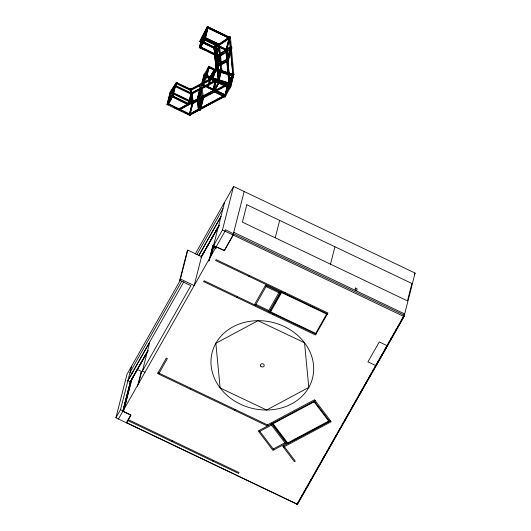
<?xml version="1.0" encoding="UTF-8"?>
<svg xmlns="http://www.w3.org/2000/svg" width="531" height="531" viewBox="0 0 531 531"><rect width="100%" height="100%" fill="white"/><g stroke="black" fill="none" stroke-linecap="round" stroke-linejoin="round"><path stroke-width="0.8" d="M190.277 89.805L190.217 90.277L176.843 83.891L176.989 83.467M190.49 91.146L190.689 93.244L174.553 85.544L171.911 95.912L167.026 104.527L190.178 115.579L190.689 114.504L198.514 110.335L199.537 110.335L199.483 109.817L200.506 109.817L199.464 98.647M188.405 103.578L190.875 93.602M191.89 93.602L191.837 94.067L200.167 89.633M192.295 102.583L192.235 103.054L170.982 92.905L171.135 92.48M193.231 102.071L193.171 102.543L198.036 99.954M193.364 102.901L193.304 103.366L197.472 101.149M190.045 89.195L190.111 88.763L191.127 88.763L193.324 103.492L192.308 103.499L190.045 89.195L191.067 89.188M192.308 103.499L192.368 103.074M193.324 103.492L193.39 103.067M167.026 104.527L170.212 92.042L176.531 82.312L177.454 82.756L170.982 92.905M167.358 103.771L170.358 92.009L171.281 92.447L168.885 101.859M169.236 99.921L171.048 92.799L170.126 92.361L176.531 82.312M171.739 96.058L174.327 85.903M172.86 95.719L175.25 86.341M215.951 55.609L199.291 47.657L201.933 37.289L217.969 44.79L202.855 37.568L201.674 42.374M199.623 46.901L202.211 36.745L203.134 37.183L201.143 44.996M205.178 39.175L200.214 48.095L205.099 39.48L208.285 26.988L229.538 37.296L207.362 26.55L199.729 41.584L200.652 42.022L201.408 40.548M203.997 39.181L207.004 27.406M199.291 47.657L204.176 39.035L207.362 26.55M188.638 103.591L189.182 103.85L191.771 93.668L191.226 93.456L188.578 103.87L171.911 95.912M204.926 39.626L207.727 28.634M189.348 102.244L191.16 95.115M189.381 113.973L192.209 102.901L192.746 103.114L193.158 102.463L192.614 102.244L189.547 114.298L198.421 109.313L189.627 113.992M190.324 112.638L192.746 103.114M190.158 114.251L193.158 102.463M190.178 115.579L190.689 114.504M195.216 254.037L233.56 186.447L415.089 273.067L404.005 316.556L297.42 504.45L115.911 417.784L126.995 374.302L180.533 279.917M197.326 98.673L199.948 88.385L200.983 88.299L198.342 98.666L197.326 98.673L198.435 110.64L190.616 114.809L168.466 103.89L189.952 114.152M203.944 74.831L201.408 84.781L225.529 95.952M204.382 74.061L201.846 84.011L225.967 95.182M198.514 110.335L199.457 110.64L198.295 98.155L200.93 87.94L201.966 87.854L199.311 98.149L200.426 110.123L199.483 109.824M202.623 82.398L204.847 74.619L202.464 83.958M202.849 84.144L206.758 77.42M115.911 417.784L120.504 409.686L131.588 366.198M208.371 67.025L205.836 76.975L229.877 88.451L229.412 87.894M211.411 79.531L201.488 84.814L206.274 76.205L208.809 66.256L215.606 69.833L216.044 69.057L214.106 48.533L216.09 69.076L215.978 68.698L215.54 69.468L213.084 79.112M206.851 75.375L208.836 67.59M206.891 76.159L209.274 66.82M199.868 104.322L201.468 98.043L203.552 97.87L215.141 91.737M200.127 104.01L201.468 98.043M199.835 107.733L202.444 97.518L203.479 97.432L200.658 108.51M200.698 105.072L202.51 97.95M147.724 351.363L130.128 382.088L148.043 350.354M130.46 381.364L122.94 410.848L130.619 381.085M123.073 410.908L130.732 380.86M124.3 408.439L131.754 379.18M200.459 109.306L224.553 96.469L212.141 103.08M200.426 110.123L203.552 97.87M126.351 422.776L130.487 415.481L130.214 414.811L123.491 411.598L132.179 378.006M207.88 86.653L210.064 78.09M216.615 52.994L218.938 44.139L203.313 36.679L219.615 44.518L216.993 54.819M208.119 86.659L210.502 77.32M216.655 53.777L219.071 44.305M209.015 84.575L210.402 79.126M213.907 72.349L211.112 77.274L208.218 87.688M216.953 54.029L219.615 44.518M212.307 78.853L214.929 69.515L212.546 78.86M216.913 65.93L216.329 65.167L217 62.558M217.385 61.019L218.951 54.879L219.462 54.534L220.066 55.224L217.677 64.583M212.845 79.106L215.101 70.245L211.179 77.632L211.112 77.274M218.546 79.112L217.876 81.741L218.314 80.971L217.006 66.959L216.429 66.189L216.907 64.344M217.491 62.273L219.462 54.534M215.214 80.719L212.573 91.086L199.311 98.149L198.295 98.155M137.469 386.342L141.299 371.322L137.569 369.543M213.283 89.241L216.09 79.179L213.522 89.241M138.545 383.86L141.571 371.999L141.299 371.322M213.827 89.487L216.21 80.121M144.963 372.324L142.394 371.096L149.782 342.103L127.898 380.694L130.334 381.855M217.71 81.435L218.5 78.336M218.891 76.789L220.08 72.143L220.956 70.603L220.418 64.835M226.093 49.264L229.352 37.416L229.903 37.621L226.87 49.529M219.137 76.796L220.518 71.373M226.332 49.277L229.359 37.409M216.429 66.189L228.237 59.897L231.304 47.345L231.967 48.334L230.759 46.967L230.248 47.305L231.456 48.673L228.337 60.926L217.006 66.959L218.314 80.971L230.753 86.911L233.872 74.659L231.397 48.354L230.534 49.297M218.978 78.342L220.956 70.603L220.385 65.313M217.969 82.77L213.98 89.799L216.648 79.351L215.772 80.898M219.084 79.351L220.876 72.329M226.631 49.516L229.432 38.511M219.124 80.141L221.513 70.776L221.075 71.546M228.237 59.897L227.66 59.133L226.89 50.863L227.407 49.788L204.256 38.736L199.364 47.352L200.293 47.79M227.646 57.521L230.248 47.305M229.545 51.474L230.142 49.117M230.759 46.967L227.66 59.133L216.329 65.167M227.407 49.788L226.969 50.558L227.739 58.828L228.317 59.598L227.753 60.156L228.337 60.926M228.635 56.691L229.85 51.945M230.248 50.365L230.859 47.989M227.832 59.85L228.41 60.62L227.852 61.184L230.215 86.659L233.315 74.479L232.439 76.026L230.023 85.518M229.737 53.764L230.341 51.394M226.969 86.971L224.965 95.042L229.027 87.708L225.038 94.737M225.19 94.903L227.208 86.991M227.607 85.411L228.011 83.825M225.629 94.133L227.441 87.011M227.845 85.431L228.449 83.055L227.573 84.602M212.652 90.788L213.084 90.011L212.573 91.086L225.011 97.027L212.652 90.788L199.39 97.843L198.375 97.85L198.421 98.368L197.399 98.368L198.289 107.946M226.949 90.376L227.759 87.19M226.571 92.792L227.998 87.217M228.403 85.624L229.014 83.234L211.033 77.586L204.309 74.367M142.394 371.096L190.881 285.632L179.724 280.302L187.091 251.395L187.815 250.108L201.541 256.665L194.173 285.565L180.447 279.014L187.815 250.108M230.255 85.537L232.877 75.256M233.235 76.225L230.315 87.681L206.274 76.205M219.137 225.078L201.415 256.599M208.836 261.179L212.612 246.357L213.097 245.501L216.064 246.915M209.32 260.316L213.097 245.501M244.154 191.505L233.069 234.994L224.56 250.001L223.803 250.187L213.502 245.76L224.586 202.271M211.643 253.552L213.07 247.964M211.311 255.889L213.761 246.304L213.27 247.161M213.502 245.76L222.476 229.936L233.56 186.447M275.231 237.808L279.664 220.411M330.501 264.172L334.935 246.776M297.42 504.45L297.778 503.03M376.054 365.733L387.404 345.82L379.28 341.924L367.93 361.837L376.054 365.733L376.433 364.246M296.955 504.231L403.547 316.337L403.905 314.916L404.37 315.135L401.104 320.897M198.421 98.368L200.997 88.378L202.039 88.292L199.636 97.591M218.321 58.934L219.13 55.848M218.015 61.735L218.626 59.399M217.989 64.822L220.246 56.193L219.642 55.503M175.25 86.141L175.104 86.566L190.815 94.073L191.359 94.319L191.771 93.668M199.729 41.584L207.276 26.869L208.205 27.307M202.47 38.325L206.313 30.99M207.196 29.119L208.285 26.988M168.433 103.943L172.509 96.768M172.661 96.496L172.914 96.045M208.809 66.256L203.871 75.136L206.114 76.205M206.904 71.685L205.231 74.805L209.221 67.776M207.701 70.284L209.3 67.47M210.595 78.362L215.467 69.773L233.434 75.429L233.872 74.659L218.307 69.428M214.836 72.641L215.632 71.234M212.108 77.924L216.097 70.895M217.511 82.212L218.387 80.666M218.971 82.902L214.902 90.243L218.891 83.208M229.744 81.462L231.337 78.654M229.81 81.827L232.996 76.198L215.022 70.557L209.041 67.689M225.011 97.027L230.826 86.606L219.124 81.017M179.724 280.302L180.447 279.014M181.794 281.131L129.995 372.443L132.438 373.605M196.888 254.535L222.993 208.517M128.024 380.203L183.899 281.702M198.581 255.816L221.015 216.27M198.979 255.438L220.869 216.854M130.128 382.088L147.963 350.646M200.97 257.356L219.064 225.363M201.342 256.891L219.19 225.429M147.923 351.137L130.493 381.577M201.541 256.665L218.984 225.914M212.5 246.796L212.991 245.939L215.951 247.353M140.821 373.32L141.571 371.999M118.473 419.012L225.038 231.164L225.403 229.744L233.348 233.726M233.706 232.306L404.622 313.907M233.866 232.379L233.222 235.067L224.381 250.652L216.197 246.749M233.501 233.799L404.343 315.182M126.604 422.895L131.057 415.05L122.926 411.167M159.088 373.18L167.358 358.604L166.336 358.113L157.574 373.545L267.053 425.816L267.538 424.959L158.065 372.689M236.985 297.506L237.47 296.65M248.966 276.392L249.451 275.536M190.158 389.104L190.642 388.247M171.838 441.553L172.329 440.697M254.429 304.748L265.493 285.24L280.375 292.342L269.31 311.85M255.457 305.239L266.522 285.731M268.281 311.365L279.352 291.858M269.775 312.075L281.264 291.818M270.564 311.883L281.549 292.521M270.697 312.513L270.949 312.062M281.934 292.707L282.187 292.256M272.649 314.538L273.133 313.675M284.623 293.417L285.114 292.561M234.543 410.297L235.027 409.434M212.891 461.147L213.376 460.291M326.286 313.887L326.545 313.436M315.182 333.753L315.434 333.302M315.693 333.428L326.671 314.067M299.823 499.432L301.044 497.268M301.86 495.828L302.677 494.388M303.493 492.954L304.316 491.514M305.537 489.35L306.354 487.909M310.436 480.714L311.664 478.55M312.48 477.11L313.297 475.676M316.157 470.632L318.607 466.318M321.467 461.273L322.284 459.833M323.1 458.399L325.549 454.078M326.366 452.638L327.594 450.474M328.41 449.04L329.227 447.6M330.043 446.159L330.859 444.719M332.081 442.555L334.537 438.241M335.353 436.801L336.169 435.36M337.391 433.196L338.207 431.763M339.024 430.322L339.84 428.882M342.296 424.561L343.517 422.404M344.334 420.964L345.15 419.523M345.966 418.083L346.783 416.643M348.011 414.479L348.827 413.045M352.909 405.843L354.137 403.686M354.954 402.246L355.77 400.805M358.631 395.768L361.08 391.447M361.896 390.006L362.713 388.566M363.941 386.409L364.757 384.968M365.574 383.528L368.023 379.207M368.839 377.767L370.061 375.609M370.884 374.169L371.7 372.729M372.516 371.288L373.333 369.848M374.554 367.691L377.003 363.37M377.826 361.93L378.643 360.489M379.864 358.332L380.681 356.892M381.497 355.451L382.313 354.011M384.763 349.69L385.991 347.533M386.807 346.093L387.623 344.652M388.44 343.212L389.256 341.772M390.484 339.614L391.301 338.174M393.75 333.853L394.566 332.413M395.383 330.972L396.611 328.815M397.427 327.375L398.243 325.934M414.273 274.507L415.089 273.067M297.187 504.337L404.005 316.556L403.547 316.337M190.821 94.106L191.226 93.456M171.586 91.783L173.391 89.009M174.745 86.925L177.454 82.756M218.845 48.726L219.462 54.567L220.431 53.91L219.515 44.909M229.578 39.845L230.341 47.266L231.31 46.615L230.494 37.814M213.27 47.936L230.016 36.712L230.593 37.482L213.907 48.932L213.27 47.936L213.907 48.932M213.323 48.162L230.016 36.712M215.858 47.359L217.199 46.462M219.88 44.664L228.589 38.829M214.205 48.825L215.075 47.89M216.953 55.888L230.534 46.781M231.31 46.615L231.874 47.319L231.211 46.33L214.916 57.248M230.049 48.54L215.009 58.264M219.794 56.133L223.823 53.439M218.56 57.321L215.101 59.28M229.956 49.682L219.648 56.591L220.265 63.189M227.029 59.206L216.409 64.862L216.993 65.625L216.502 65.884M218.5 65.897L226.286 61.755M203.526 97.485L203.619 98.308L201.329 83.559L191.16 88.976L191.319 90.224L199.563 85.836M203.386 82.464L210.243 78.814M191.187 89.4L201.355 83.984L201.329 83.559M203.433 82.882L210.349 79.199M195.415 87.608L198.853 85.776M204.269 82.889L209.187 80.274M214.371 80.732L201.933 87.363L201.959 87.781L214.517 81.097M193.271 92.872L194.645 92.135M204.88 86.686L202.059 88.186L202.085 88.611L215.559 81.435M209.114 84.429L212.639 82.551M197.446 98.879L178.708 109.127L197.373 99.184L199.948 88.385M214.849 90.562L224.148 85.604M186.222 105.934L179.777 109.632L197.466 100.213M187.635 105.184L197.545 99.908M210.157 93.191L199.41 99.178L213.635 91.597M211.584 92.434L213.004 91.671M199.424 99.211L201.508 98.102M203.426 97.08L213.475 91.73M215.632 90.582L224.965 85.61M204.249 97.1L205.696 96.33M210.024 94.027L213.635 92.102M217.962 89.799L221.573 87.874M199.55 100.04L201.634 98.932M216.595 90.967L225.283 86.334M201.189 108.915L210.681 103.857M315.222 400.613L258.252 430.953L272.934 450.361L286.481 443.146L271.799 423.738M272.556 423.964L314.624 401.562M259.832 431.311L271.507 425.092M273.219 449.014L284.901 442.794M287.132 443.226L329.2 420.817M329.539 421.269L287.47 443.67L272.217 423.519M330.554 420.877L282.764 446.325L294.386 461.678L295.322 461.18L284.344 446.677M283.415 447.175L331.198 421.727L314.578 399.763L267.505 424.827L268.155 425.683M201.541 98.474L202.576 98.388L201.276 90.064M216.044 69.057L233.919 74.672L233.813 74.294L233.434 75.429M222.084 72.435L228.284 74.38M230.607 75.11L232.16 75.594M211.889 77.519L228.171 82.63M210.741 78.409L217.717 80.599M219.197 81.057L228.576 84.004M211.079 79.418L213.402 80.148M221.931 82.829L228.177 84.794M218.599 45.201L219.144 45.414M207.827 27.884L228.569 37.947L207.827 28.043M204.176 39.035L227.328 50.093M223.266 48.792L204.74 39.944L226.89 50.863L224.746 49.496M201.946 41.133L214.584 47.319L201.953 41.292M202.882 42.686L213.615 47.969L201.468 42.168M199.729 41.425L200.652 42.022M215.938 54.281L200.731 47.02L215.858 54.587M201.003 48.135L206.015 50.525M207.442 51.208L216.031 55.304M208.736 66.561L215.467 69.773M209.871 67.742L213.608 69.528M205.132 74.42L210.369 76.915M218.009 81.469L206.353 75.9L201.488 84.475L203.672 85.518M204.694 75.19L206.187 75.9M205.915 76.67L213.196 80.148M214.657 80.845L221.215 83.978M227.042 86.759L229.226 87.801M202.656 84.051L225.237 94.83M207.316 87.257L212.413 89.693M176.378 82.736L177.308 83.175M182.896 86.281L185.85 87.695M190.742 92.779L175.628 85.564L172.84 96.35L167.949 104.965L167.106 104.222L171.991 95.607L188.658 103.565M185.664 91.12L187.158 91.83M188.206 104.368L188.744 104.62M173.956 107.494L181.363 111.032M185.067 112.798L190.251 115.273M222.476 229.936L404.005 316.556M212.612 246.357L214.836 247.419M213.243 247.147L216.21 248.561M327.468 313.874L215.613 260.469L216.097 259.613L327.952 313.018L315.487 334.988L203.632 281.583L204.123 280.726L315.978 334.132M281.005 292.262L327.215 314.325M266.038 286.587L278.861 292.714M255.942 304.382L268.772 310.502M270.027 311.624L316.23 333.68M120.504 409.686L123.71 411.213M128.409 419.722L239.03 472.544L238.545 473.4L127.918 420.579M126.717 422.703L297.061 504.038M230.069 36.938L230.646 37.708M314.286 401.111L329.618 421.375M314.133 401.821L328.709 421.076M328.477 421.202L328.815 421.654M313.449 401.562L313.788 402.007M273.06 423.068L273.399 423.519M287.968 442.774L288.306 443.226M273.047 423.705L287.616 442.96M270.863 424.236L285.545 443.644M283.468 445.947L284.112 446.803M259.181 430.462L273.87 449.863M220.617 55.941L221.201 62.253M216.071 58.636L217.146 69.408M227.009 84.084L227.122 84.462M221.905 70.557L222.011 70.935L221.354 63.833M201.043 88.591L200.373 84.071M200.081 89.102L199.41 84.582M200.599 92.381L201.481 97.691M191.379 90.35L193.138 101.474M191.492 97.505L192.242 102.277M229.525 38.464L230.341 47.266M230.686 50.91L232.863 74.34L230.653 51.421M227.925 60.879L230.295 86.354M227.109 63.03L229.153 85.026M226.876 61.702L229.153 86.148M218.792 47.359L219.462 54.567M219.774 58.762L220.159 62.857M217.863 64.085L216.124 45.381L217.79 64.39M215.287 47.339L215.062 44.876L216.821 64.908L216.057 55.556M215.44 48.985L215.825 53.093M215.174 48.175L215.984 56.89M215.148 48.679L215.294 50.266M216.144 59.432L216.296 61.032M191.293 89.805L191.319 90.224M190.144 88.982L190.085 89.447L177.221 83.307L177.374 82.882L190.144 88.982M191.764 92.772L191.704 93.244L200.041 88.803L200.014 88.378L191.764 92.772M192.162 101.76L192.103 102.224L171.36 92.321L171.513 91.896L192.162 101.76M172.475 96.821L187.609 104.381L172.475 96.821M200.36 108.278L223.491 95.958L200.36 108.278M210.19 76.836L214.179 69.8L210.19 76.836M218.055 66.136L219.376 81.482L218.055 66.136M225.901 50.047L226.691 59.651L225.901 50.047M246.829 204.734L242.395 222.131L407.483 300.898L411.917 283.501L246.829 204.734M355.458 288.061L355.066 289.607L356.759 290.417L357.151 288.871L355.458 288.061M232.007 75.548L228.084 82.942L232.007 75.548M258.039 320.678L215.851 343.285L220.139 387.955L266.615 410.018L308.803 387.411L304.515 342.741L258.039 320.678A51.799 44.166 14.3 0 0 220.139 387.955A51.799 44.166 14.3 0 0 308.803 387.411A51.799 44.166 14.3 0 0 258.039 320.678M260.767 366.178A1.918 1.633 14.3 0 0 264.046 366.171A1.918 1.633 14.3 0 0 262.175 363.695A1.918 1.633 14.3 0 0 260.767 366.178"/></g></svg>
